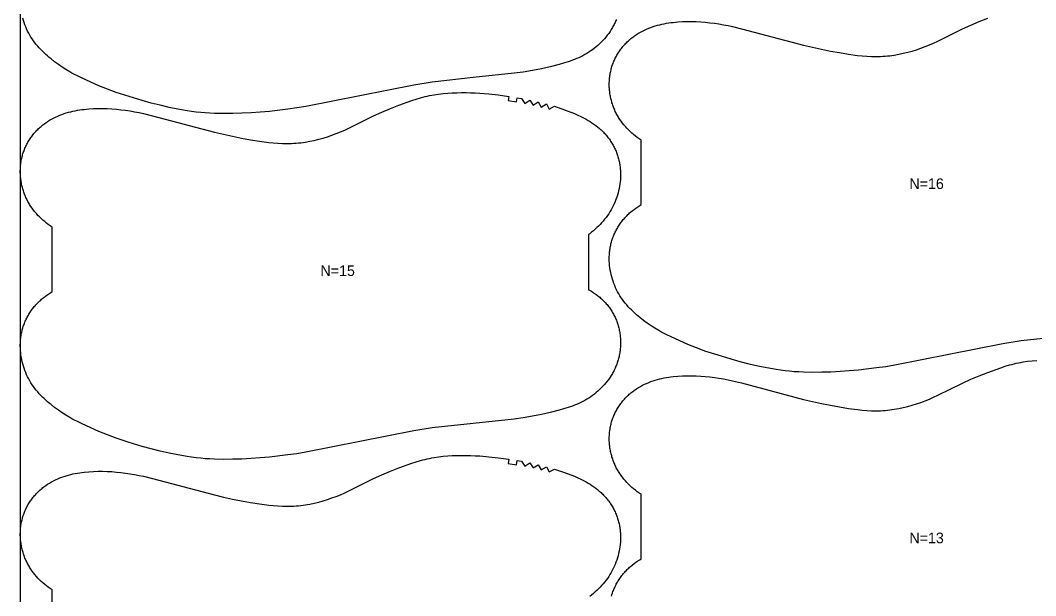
# Model space of a CAD drawing. Header units: inches. Extents: x 0 to 1948, y 0 to 1049.
# Drawn here: x 0 to 477, y 270.4 to 540.9 of the extents above; entities that cross this region are included whole.
import ezdxf

# ---------------------------------------------------------------- set-up
doc = ezdxf.new("R2010")
doc.units = ezdxf.units.IN

msp = doc.modelspace()

# ---------------------------------------------------------------- linework, layer by layer
at = {"layer": '1'}
for points in [[(0, 0), (1947.5095, 0), (1947.5095, 1048.7909), (0, 1048.7909), (0, 0)], [(260.3926, 497.073), (264.9179, 494.8842), (265.8188, 494.3874), (266.7537, 493.8466), (267.6762, 493.2847), (268.5842, 492.7003), (269.4756, 492.0922), (270.3484, 491.459), (271.2003, 490.7995), (272.0293, 490.1124), (272.4346, 489.758), (272.8333, 489.3963), (273.2253, 489.0271), (273.6103, 488.6505), (273.9883, 488.2666), (274.3592, 487.8756), (274.7227, 487.4777), (275.0788, 487.073), (275.4273, 486.6616), (275.7681, 486.2437), (276.101, 485.8195), (276.426, 485.3891), (276.7429, 484.9526), (277.0516, 484.5103), (277.3519, 484.0621), (277.6437, 483.6085), (277.9268, 483.1493), (278.2012, 482.6849), (278.4667, 482.2153), (278.7233, 481.7408), (278.9707, 481.2615), (279.2091, 480.7776), (279.4382, 480.2892), (279.6579, 479.7967), (279.8683, 479.3001), (280.0692, 478.7996), (280.2605, 478.2955), (280.4422, 477.7878), (280.6141, 477.2768), (280.7762, 476.7627), (280.9284, 476.2457), (281.0706, 475.7258), (281.2027, 475.2034), (281.3246, 474.6785), (281.4363, 474.1514), (281.5379, 473.6223), (281.6293, 473.0913), (281.7107, 472.5587), (281.7821, 472.0245), (281.8437, 471.4891), (281.8954, 470.9526), (281.9374, 470.4151), (281.9698, 469.8769), (281.9925, 469.3381), (282.0058, 468.7989), (282.0095, 468.2596), (281.989, 467.1811), (281.9316, 466.1041), (281.8379, 465.03), (281.7084, 463.9598), (281.5438, 462.8944), (281.3446, 461.8349), (281.1114, 460.782), (280.8448, 459.7368), (280.5454, 458.7002), (280.2138, 457.6732), (279.8504, 456.6566), (279.4555, 455.6519), (279.029, 454.6604), (278.5711, 453.6835), (278.0819, 452.7224), (277.5614, 451.7786), (277.0096, 450.8534), (276.4267, 449.9482), (275.813, 449.064), (275.1702, 448.2005), (274.5004, 447.3572), (273.8055, 446.5335), (273.0876, 445.7288), (272.3487, 444.9424), (271.5908, 444.1738), (270.8158, 443.4225), (270.0257, 442.6877), (269.2214, 441.9691), (268.4035, 441.2662), (267.5729, 440.5784), (267.0095, 440.1361), (267.0095, 414.2343), (267.3443, 414.0545), (268.2772, 413.5127), (269.1912, 412.9396), (270.0847, 412.3353), (270.5234, 412.0216), (270.9563, 411.7002), (271.3833, 411.3711), (271.8043, 411.0343), (272.219, 410.6898), (272.6272, 410.3378), (273.0287, 409.9781), (273.4233, 409.6109), (273.8109, 409.2361), (274.1913, 408.8539), (274.5643, 408.4645), (274.9297, 408.0679), (275.2874, 407.6643), (275.6372, 407.254), (275.9791, 406.8369), (276.3127, 406.4133), (276.638, 405.9833), (276.9548, 405.547), (277.2629, 405.1047), (277.5622, 404.6563), (277.8525, 404.2022), (278.1337, 403.7424), (278.4056, 403.277), (278.668, 402.8063), (278.9208, 402.3303), (279.164, 401.8493), (279.3974, 401.3635), (279.6211, 400.8731), (279.8351, 400.3783), (280.0392, 399.8793), (280.2334, 399.3764), (280.4177, 398.8697), (280.5921, 398.3594), (280.7566, 397.8458), (280.9109, 397.3292), (281.0553, 396.8096), (281.1895, 396.2873), (281.3136, 395.7625), (281.4275, 395.2355), (281.5311, 394.7064), (281.6246, 394.1755), (281.7078, 393.6429), (281.7808, 393.1088), (281.8436, 392.5735), (281.8964, 392.037), (281.939, 391.4996), (281.9716, 390.9615), (281.9942, 390.4228), (282.0068, 389.8838), (282.0095, 389.3445), (282.0023, 388.8053), (281.9853, 388.2662), (281.9584, 387.7275), (281.9217, 387.1894), (281.8753, 386.6519), (281.8192, 386.1154), (281.7533, 385.58), (281.6779, 385.0459), (281.5927, 384.5132), (281.498, 383.9822), (281.3937, 383.453), (281.2798, 382.9259), (281.1563, 382.4009), (281.0233, 381.8784), (280.8808, 381.3584), (280.7288, 380.8412), (280.5673, 380.327), (280.3964, 379.8159), (280.216, 379.3081), (280.0262, 378.8038), (279.827, 378.3032), (279.6184, 377.8065), (279.4005, 377.3138), (279.1734, 376.8253), (278.9373, 376.341), (278.6923, 375.8611), (278.4386, 375.3856), (278.1764, 374.9147), (277.9058, 374.4485), (277.627, 373.987), (277.0454, 373.0786), (276.4329, 372.1904), (275.7909, 371.3231), (275.1206, 370.4776), (274.4233, 369.6545), (273.7, 368.8545), (272.9514, 368.0782), (272.1787, 367.3262), (271.3825, 366.599), (270.5638, 365.8972), (269.7236, 365.2215), (268.8626, 364.5724), (267.9819, 363.9503), (267.0824, 363.3555), (266.1655, 362.7878), (265.2321, 362.2473), (264.2835, 361.7339), (263.3208, 361.2476), (262.3451, 360.7885), (261.3576, 360.3564), (260.3594, 359.9511), (259.3516, 359.5703), (258.3355, 359.2114), (257.3122, 358.872), (255.2485, 358.2413), (253.1701, 357.6578), (248.9928, 356.5787), (244.7904, 355.6122), (240.5608, 354.7654), (236.307, 354.05), (232.0338, 353.4676), (212.7311, 351.4258), (193.4401, 349.2772), (184.9243, 347.8989), (134.1472, 337.8564), (129.8884, 337.1736), (125.6171, 336.569), (117.0504, 335.5531), (112.754, 335.1713), (108.4506, 334.8771), (104.1425, 334.6652), (99.8309, 334.5366), (95.517, 334.5), (91.2048, 334.5878), (89.0506, 334.6898), (86.8989, 334.8336), (84.7506, 335.0203), (82.6065, 335.2509), (80.4676, 335.5258), (78.3342, 335.8421), (74.0849, 336.5851), (69.8598, 337.453), (65.6574, 338.4252), (61.4762, 339.4855), (57.3181, 340.6316), (51.1264, 342.5113), (44.9753, 344.5201), (42.9432, 345.2418), (40.9264, 346.0029), (38.9276, 346.809), (36.9429, 347.6509), (29.0595, 351.1648), (27.113, 352.0926), (25.1934, 353.0718), (24.2464, 353.5857), (23.3085, 354.1163), (21.46, 355.2255), (19.6478, 356.3947), (17.8719, 357.6194), (16.1332, 358.8965), (14.4366, 360.2285), (13.606, 360.9163), (12.7882, 361.6192), (11.9838, 362.3378), (11.1937, 363.0726), (10.4188, 363.8239), (9.6608, 364.5925), (8.9219, 365.3789), (8.204, 366.1836), (7.5091, 367.0073), (6.8393, 367.8506), (6.1966, 368.7141), (5.5829, 369.5983), (4.9999, 370.5035), (4.4482, 371.4287), (3.9276, 372.3725), (3.4384, 373.3336), (2.9805, 374.3105), (2.5541, 375.3021), (2.1591, 376.3068), (1.7958, 377.3233), (1.4641, 378.3503), (1.1647, 379.3869), (0.8981, 380.4321), (0.6649, 381.485), (0.4657, 382.5445), (0.3011, 383.6099), (0.1716, 384.6801), (0.0779, 385.7542), (0.0205, 386.8312), (0, 387.9097), (0.0038, 388.449), (0.017, 388.9882), (0.0398, 389.527), (0.0721, 390.0652), (0.1141, 390.6027), (0.1658, 391.1392), (0.2274, 391.6746), (0.2988, 392.2088), (0.3802, 392.7414), (0.4717, 393.2724), (0.5732, 393.8015), (0.6849, 394.3286), (0.8069, 394.8535), (0.939, 395.3759), (1.0812, 395.8958), (1.2333, 396.4128), (1.3954, 396.9269), (1.5674, 397.4379), (1.749, 397.9456), (1.9403, 398.4497), (2.1412, 398.9502), (2.3516, 399.4468), (2.5714, 399.9393), (2.8005, 400.4277), (3.0388, 400.9116), (3.2863, 401.3909), (3.5428, 401.8654), (3.8083, 402.335), (4.0827, 402.7994), (4.3659, 403.2586), (4.6577, 403.7123), (4.958, 404.1604), (5.2666, 404.6027), (5.5835, 405.0392), (5.9085, 405.4696), (6.2415, 405.8938), (6.5823, 406.3117), (6.9308, 406.7231), (7.2868, 407.1278), (7.6504, 407.5257), (8.0212, 407.9167), (8.3992, 408.3006), (8.7843, 408.6772), (9.1762, 409.0464), (9.575, 409.4081), (9.9802, 409.7625), (10.8092, 410.4496), (11.6612, 411.1091), (12.5339, 411.7423), (13.4253, 412.3504), (14.3334, 412.9348), (15, 413.3409), (15, 443.6602), (14.9271, 443.7054), (14.0277, 444.3002), (13.1469, 444.9223), (12.286, 445.5714), (11.4457, 446.2471), (10.6271, 446.9489), (9.8309, 447.6761), (9.0581, 448.4281), (8.3096, 449.2044), (7.5862, 450.0044), (6.8889, 450.8275), (6.2186, 451.673), (5.5766, 452.5403), (4.9641, 453.4285), (4.3825, 454.3369), (4.1037, 454.7984), (3.8331, 455.2646), (3.5709, 455.7355), (3.3172, 456.211), (3.0722, 456.6909), (2.8361, 457.1752), (2.609, 457.6637), (2.3911, 458.1564), (2.1825, 458.6531), (1.9833, 459.1537), (1.7935, 459.658), (1.6132, 460.1658), (1.4422, 460.6769), (1.2807, 461.1911), (1.1287, 461.7083), (0.9862, 462.2283), (0.8532, 462.7508), (0.7297, 463.2758), (0.6158, 463.8029), (0.5115, 464.3321), (0.4168, 464.8631), (0.3317, 465.3958), (0.2562, 465.9299), (0.1904, 466.4653), (0.1342, 467.0018), (0.0878, 467.5393), (0.0511, 468.0774), (0.0243, 468.6161), (0.0072, 469.1552), (0, 469.6944), (0.0027, 470.2337), (0.0153, 470.7727), (0.0379, 471.3114), (0.0705, 471.8495), (0.1132, 472.3869), (0.1659, 472.9234), (0.2288, 473.4587), (0.3018, 473.9928), (0.385, 474.5254), (0.4784, 475.0563), (0.5821, 475.5854), (0.696, 476.1124), (0.82, 476.6372), (0.9543, 477.1595), (1.0986, 477.6791), (1.253, 478.1957), (1.4174, 478.7093), (1.5918, 479.2196), (1.7761, 479.7263), (1.9704, 480.2292), (2.1745, 480.7282), (2.3884, 481.223), (2.6121, 481.7134), (2.8456, 482.1992), (3.0887, 482.6802), (3.3415, 483.1562), (3.6039, 483.6269), (3.8758, 484.0923), (4.157, 484.5521), (4.4473, 485.0062), (4.7466, 485.4546), (5.0547, 485.8969), (5.3715, 486.3332), (5.6968, 486.7632), (6.0305, 487.1868), (6.3723, 487.6039), (6.7221, 488.0142), (7.0799, 488.4178), (7.4453, 488.8144), (7.8183, 489.2038), (8.1986, 489.586), (8.5862, 489.9608), (8.9808, 490.328), (9.3824, 490.6877), (9.7906, 491.0397), (10.2052, 491.3842), (10.6262, 491.721), (11.0532, 492.0501), (11.4862, 492.3715), (11.9248, 492.6852), (12.8184, 493.2895), (13.7324, 493.8626), (14.6652, 494.4044), (15.6154, 494.9148), (16.5813, 495.3936), (17.5618, 495.8413), (18.5556, 496.2585), (19.5616, 496.6457), (20.5787, 497.0033), (21.6056, 497.3321), (22.6412, 497.6325), (23.6843, 497.9051), (24.7338, 498.1506), (25.789, 498.3701), (26.8492, 498.565), (27.9136, 498.7366), (28.9818, 498.8862), (30.053, 499.0153), (32.2016, 499.2169), (34.3549, 499.3504), (36.5105, 499.4189), (38.6669, 499.4236), (40.8222, 499.3659), (42.9751, 499.2477), (45.1245, 499.0731), (47.2696, 498.8469), (49.4097, 498.5738), (51.5437, 498.2575), (53.6707, 497.8981), (55.7894, 497.4948), (57.8987, 497.0465), (62.0897, 496.0291), (91.2833, 488.3154), (95.4787, 487.3125), (99.6913, 486.3841), (103.9207, 485.5363), (108.1648, 484.7667), (112.4225, 484.0787), (116.698, 483.5074), (118.8437, 483.2799), (120.9939, 483.1042), (123.1472, 482.9921), (124.2246, 482.9635), (125.3023, 482.9553), (126.38, 482.9687), (127.4575, 483.0035), (128.5342, 483.0595), (129.6098, 483.1362), (130.6839, 483.2334), (131.7561, 483.3507), (132.8258, 483.4877), (133.8929, 483.6441), (136.0173, 484.0135), (138.128, 484.4548), (140.2239, 484.9636), (142.304, 485.5355), (144.367, 486.167), (146.4105, 486.8581), (148.4321, 487.6094), (150.4292, 488.4217), (152.4008, 489.2931), (154.3515, 490.2117), (165.9453, 495.9622), (169.8761, 497.7379), (173.8545, 499.4054), (177.8695, 500.9801), (183.9571, 503.1761), (186.007, 503.8484), (188.0718, 504.4689), (189.1107, 504.7548), (190.1546, 505.022), (191.2036, 505.269), (192.2574, 505.4958), (193.3155, 505.7031), (194.3774, 505.8914), (196.5107, 506.2131), (198.6533, 506.4653), (200.8018, 506.6528), (202.9544, 506.7818), (205.1097, 506.859), (207.2664, 506.8909), (209.4233, 506.8831), (211.5795, 506.8365), (213.7345, 506.7508), (215.8873, 506.6258), (220.1852, 506.2634), (224.4721, 505.7814), (229.5047, 505.1013), (229.2135, 503.1226), (233.1257, 502.5076), (233.4561, 504.4801), (235.4268, 504.139), (237.0174, 501.8108), (239.3553, 503.3861), (240.8804, 501.0166), (243.261, 502.5239), (244.7138, 500.1096), (247.1388, 501.5445), (248.5198, 499.088), (250.9865, 500.4506), (255.7144, 498.8309), (260.3926, 497.073)]]:
    msp.add_lwpolyline(points, close=True, dxfattribs=at)
for points in [[(280.0262, 541.3038), (279.827, 540.8032), (279.6184, 540.3065), (279.4005, 539.8138), (279.1734, 539.3253), (278.9373, 538.841), (278.6923, 538.3611), (278.4386, 537.8856), (278.1764, 537.4147), (277.9058, 536.9485), (277.627, 536.487), (277.0454, 535.5786), (276.4329, 534.6904), (275.7909, 533.8231), (275.1206, 532.9776), (274.4233, 532.1545), (273.7, 531.3545), (272.9514, 530.5782), (272.1787, 529.8262), (271.3825, 529.099), (270.5638, 528.3972), (269.7236, 527.7215), (268.8626, 527.0724), (267.9819, 526.4503), (267.0824, 525.8555), (266.1655, 525.2878), (265.2321, 524.7473), (264.2835, 524.2339), (263.3208, 523.7476), (262.3451, 523.2885), (261.3576, 522.8564), (260.3594, 522.4511), (259.3516, 522.0703), (258.3355, 521.7114), (257.3122, 521.372), (255.2485, 520.7413), (253.1701, 520.1578), (248.9928, 519.0787), (244.7904, 518.1122), (240.5608, 517.2654), (236.307, 516.55), (232.0338, 515.9676), (212.7311, 513.9258), (193.4401, 511.7772), (184.9243, 510.3989), (134.1472, 500.3564), (129.8884, 499.6736), (125.6171, 499.069), (117.0504, 498.0531), (112.754, 497.6713), (108.4506, 497.3771), (104.1425, 497.1652), (99.8309, 497.0366), (95.517, 497), (91.2048, 497.0878), (89.0506, 497.1898), (86.8989, 497.3336), (84.7506, 497.5203), (82.6065, 497.7509), (80.4676, 498.0258), (78.3342, 498.3421), (74.0849, 499.0851), (69.8598, 499.953), (65.6574, 500.9252), (61.4762, 501.9855), (57.3181, 503.1316), (51.1264, 505.0113), (44.9753, 507.0201), (42.9432, 507.7418), (40.9264, 508.5029), (38.9276, 509.309), (36.9429, 510.1509), (29.0595, 513.6648), (27.113, 514.5926), (25.1934, 515.5718), (24.2464, 516.0857), (23.3085, 516.6163), (21.46, 517.7255), (19.6478, 518.8947), (17.8719, 520.1194), (16.1332, 521.3965), (14.4366, 522.7285), (13.606, 523.4163), (12.7882, 524.1192), (11.9838, 524.8378), (11.1937, 525.5726), (10.4188, 526.3239), (9.6608, 527.0925), (8.9219, 527.8789), (8.204, 528.6836), (7.5091, 529.5073), (6.8393, 530.3506), (6.1966, 531.2141), (5.5829, 532.0983), (4.9999, 533.0035), (4.4482, 533.9287), (3.9276, 534.8725), (3.4384, 535.8336), (2.9805, 536.8105), (2.5541, 537.8021), (2.1591, 538.8068), (1.7958, 539.8233), (1.4641, 540.8503), (1.1647, 541.8869)], [(489.4311, 392.3258), (470.1401, 390.1772), (461.6243, 388.7989), (410.8472, 378.7564), (406.5884, 378.0736), (402.3171, 377.469), (393.7504, 376.4531), (389.454, 376.0713), (385.1506, 375.7771), (380.8425, 375.5652), (376.5309, 375.4366), (372.217, 375.4), (367.9048, 375.4878), (365.7506, 375.5898), (363.5989, 375.7336), (361.4506, 375.9203), (359.3065, 376.1509), (357.1676, 376.4258), (355.0342, 376.7421), (350.7849, 377.4851), (346.5598, 378.353), (342.3574, 379.3252), (338.1762, 380.3855), (334.0181, 381.5316), (327.8264, 383.4113), (321.6753, 385.4201), (319.6432, 386.1418), (317.6264, 386.9029), (315.6276, 387.709), (313.6429, 388.5509), (305.7595, 392.0648), (303.813, 392.9926), (301.8934, 393.9718), (300.9464, 394.4857), (300.0085, 395.0163), (298.16, 396.1255), (296.3478, 397.2947), (294.5719, 398.5194), (292.8332, 399.7965), (291.1366, 401.1285), (290.306, 401.8163), (289.4882, 402.5192), (288.6838, 403.2378), (287.8937, 403.9726), (287.1188, 404.7239), (286.3608, 405.4925), (285.6219, 406.2789), (284.904, 407.0836), (284.2091, 407.9073), (283.5393, 408.7506), (282.8966, 409.6141), (282.2829, 410.4983), (281.6999, 411.4035), (281.1482, 412.3287), (280.6276, 413.2725), (280.1384, 414.2336), (279.6805, 415.2105), (279.2541, 416.2021), (278.8591, 417.2068), (278.4958, 418.2233), (278.1641, 419.2503), (277.8647, 420.2869), (277.5981, 421.3321), (277.3649, 422.385), (277.1657, 423.4445), (277.0011, 424.5099), (276.8716, 425.5801), (276.7779, 426.6542), (276.7205, 427.7312), (276.7, 428.8097), (276.7038, 429.349), (276.717, 429.8882), (276.7398, 430.427), (276.7721, 430.9652), (276.8141, 431.5027), (276.8658, 432.0392), (276.9274, 432.5746), (276.9988, 433.1088), (277.0802, 433.6414), (277.1717, 434.1724), (277.2732, 434.7015), (277.3849, 435.2286), (277.5069, 435.7535), (277.639, 436.2759), (277.7812, 436.7958), (277.9333, 437.3128), (278.0954, 437.8269), (278.2674, 438.3379), (278.449, 438.8456), (278.6403, 439.3497), (278.8412, 439.8502), (279.0516, 440.3468), (279.2714, 440.8393), (279.5005, 441.3277), (279.7388, 441.8116), (279.9863, 442.2909), (280.2428, 442.7654), (280.5083, 443.235), (280.7827, 443.6994), (281.0659, 444.1586), (281.3577, 444.6123), (281.658, 445.0604), (281.9666, 445.5027), (282.2835, 445.9392), (282.6085, 446.3696), (282.9415, 446.7938), (283.2823, 447.2117), (283.6308, 447.6231), (283.9868, 448.0278), (284.3504, 448.4257), (284.7212, 448.8167), (285.0992, 449.2006), (285.4843, 449.5772), (285.8762, 449.9464), (286.275, 450.3081), (286.6802, 450.6625), (287.5092, 451.3496), (288.3612, 452.0091), (289.2339, 452.6423), (290.1253, 453.2504), (291.0334, 453.8348), (291.7, 454.2409), (291.7, 484.5602), (291.6271, 484.6054), (290.7277, 485.2002), (289.8469, 485.8223), (288.986, 486.4714), (288.1457, 487.1471), (287.3271, 487.8489), (286.5309, 488.5761), (285.7581, 489.3281), (285.0096, 490.1044), (284.2862, 490.9044), (283.5889, 491.7275), (282.9186, 492.573), (282.2766, 493.4403), (281.6641, 494.3285), (281.0825, 495.2369), (280.8037, 495.6984), (280.5331, 496.1646), (280.2709, 496.6355), (280.0172, 497.111), (279.7722, 497.5909), (279.5361, 498.0752), (279.309, 498.5637), (279.0911, 499.0564), (278.8825, 499.5531), (278.6833, 500.0537), (278.4935, 500.558), (278.3132, 501.0658), (278.1422, 501.5769), (277.9807, 502.0911), (277.8287, 502.6083), (277.6862, 503.1283), (277.5532, 503.6508), (277.4297, 504.1758), (277.3158, 504.7029), (277.2115, 505.2321), (277.1168, 505.7631), (277.0317, 506.2958), (276.9562, 506.8299), (276.8904, 507.3653), (276.8342, 507.9018), (276.7878, 508.4393), (276.7511, 508.9774), (276.7243, 509.5161), (276.7072, 510.0552), (276.7, 510.5944), (276.7027, 511.1337), (276.7153, 511.6727), (276.7379, 512.2114), (276.7705, 512.7495), (276.8132, 513.2869), (276.8659, 513.8234), (276.9288, 514.3587), (277.0018, 514.8928), (277.085, 515.4254), (277.1784, 515.9563), (277.2821, 516.4854), (277.396, 517.0124), (277.52, 517.5372), (277.6543, 518.0595), (277.7986, 518.5791), (277.953, 519.0957), (278.1174, 519.6093), (278.2918, 520.1196), (278.4761, 520.6263), (278.6704, 521.1292), (278.8745, 521.6282), (279.0884, 522.123), (279.3121, 522.6134), (279.5456, 523.0992), (279.7887, 523.5802), (280.0415, 524.0562), (280.3039, 524.5269), (280.5758, 524.9923), (280.857, 525.4521), (281.1473, 525.9062), (281.4466, 526.3546), (281.7547, 526.7969), (282.0715, 527.2332), (282.3968, 527.6632), (282.7305, 528.0868), (283.0723, 528.5039), (283.4221, 528.9142), (283.7799, 529.3178), (284.1453, 529.7144), (284.5183, 530.1038), (284.8986, 530.486), (285.2862, 530.8608), (285.6808, 531.228), (286.0824, 531.5877), (286.4906, 531.9397), (286.9052, 532.2842), (287.3262, 532.621), (287.7532, 532.9501), (288.1862, 533.2715), (288.6248, 533.5852), (289.5184, 534.1895), (290.4324, 534.7626), (291.3652, 535.3044), (292.3154, 535.8148), (293.2813, 536.2936), (294.2618, 536.7413), (295.2556, 537.1585), (296.2616, 537.5457), (297.2787, 537.9033), (298.3056, 538.2321), (299.3412, 538.5325), (300.3843, 538.8051), (301.4338, 539.0506), (302.489, 539.2701), (303.5492, 539.465), (304.6136, 539.6366), (305.6818, 539.7862), (306.753, 539.9153), (308.9016, 540.1169), (311.0549, 540.2504), (313.2105, 540.3189), (315.3669, 540.3236), (317.5222, 540.2659), (319.6751, 540.1477), (321.8245, 539.9731), (323.9696, 539.7469), (326.1097, 539.4738), (328.2437, 539.1575), (330.3707, 538.7981), (332.4894, 538.3948), (334.5987, 537.9465), (338.7897, 536.9291), (367.9833, 529.2154), (372.1787, 528.2125), (376.3913, 527.2841), (380.6207, 526.4363), (384.8648, 525.6667), (389.1225, 524.9787), (393.398, 524.4074), (395.5437, 524.1799), (397.6939, 524.0042), (399.8472, 523.8921), (400.9246, 523.8635), (402.0023, 523.8553), (403.08, 523.8687), (404.1575, 523.9035), (405.2342, 523.9595), (406.3098, 524.0362), (407.3839, 524.1334), (408.4561, 524.2507), (409.5258, 524.3877), (410.5929, 524.5441), (412.7173, 524.9135), (414.828, 525.3548), (416.9239, 525.8636), (419.004, 526.4355), (421.067, 527.067), (423.1105, 527.7581), (425.1321, 528.5094), (427.1292, 529.3217), (429.1008, 530.1931), (431.0515, 531.1117), (442.6453, 536.8622), (446.5761, 538.6379), (450.5545, 540.3054), (454.5695, 541.8801)], [(277.7812, 270.2958), (277.9333, 270.8128), (278.0954, 271.3269), (278.2674, 271.8379), (278.449, 272.3456), (278.6403, 272.8497), (278.8412, 273.3502), (279.0516, 273.8468), (279.2714, 274.3393), (279.5005, 274.8277), (279.7388, 275.3116), (279.9863, 275.7909), (280.2428, 276.2654), (280.5083, 276.735), (280.7827, 277.1994), (281.0659, 277.6586), (281.3577, 278.1123), (281.658, 278.5604), (281.9666, 279.0027), (282.2835, 279.4392), (282.6085, 279.8696), (282.9415, 280.2938), (283.2823, 280.7117), (283.6308, 281.1231), (283.9868, 281.5278), (284.3504, 281.9257), (284.7212, 282.3167), (285.0992, 282.7006), (285.4843, 283.0772), (285.8762, 283.4464), (286.275, 283.8081), (286.6802, 284.1625), (287.5092, 284.8496), (288.3612, 285.5091), (289.2339, 286.1423), (290.1253, 286.7504), (291.0334, 287.3348), (291.7, 287.7409), (291.7, 318.0602), (291.6271, 318.1054), (290.7277, 318.7002), (289.8469, 319.3223), (288.986, 319.9714), (288.1457, 320.6471), (287.3271, 321.3489), (286.5309, 322.0761), (285.7581, 322.8281), (285.0096, 323.6044), (284.2862, 324.4044), (283.5889, 325.2275), (282.9186, 326.073), (282.2766, 326.9403), (281.6641, 327.8285), (281.0825, 328.7369), (280.8037, 329.1984), (280.5331, 329.6646), (280.2709, 330.1355), (280.0172, 330.611), (279.7722, 331.0909), (279.5361, 331.5752), (279.309, 332.0637), (279.0911, 332.5564), (278.8825, 333.0531), (278.6833, 333.5537), (278.4935, 334.058), (278.3132, 334.5658), (278.1422, 335.0769), (277.9807, 335.5911), (277.8287, 336.1083), (277.6862, 336.6283), (277.5532, 337.1508), (277.4297, 337.6758), (277.3158, 338.2029), (277.2115, 338.7321), (277.1168, 339.2631), (277.0317, 339.7958), (276.9562, 340.3299), (276.8904, 340.8653), (276.8342, 341.4018), (276.7878, 341.9393), (276.7511, 342.4774), (276.7243, 343.0161), (276.7072, 343.5552), (276.7, 344.0944), (276.7027, 344.6337), (276.7153, 345.1727), (276.7379, 345.7114), (276.7705, 346.2495), (276.8132, 346.7869), (276.8659, 347.3234), (276.9288, 347.8587), (277.0018, 348.3928), (277.085, 348.9254), (277.1784, 349.4563), (277.2821, 349.9854), (277.396, 350.5124), (277.52, 351.0372), (277.6543, 351.5595), (277.7986, 352.0791), (277.953, 352.5957), (278.1174, 353.1093), (278.2918, 353.6196), (278.4761, 354.1263), (278.6704, 354.6292), (278.8745, 355.1282), (279.0884, 355.623), (279.3121, 356.1134), (279.5456, 356.5992), (279.7887, 357.0802), (280.0415, 357.5562), (280.3039, 358.0269), (280.5758, 358.4923), (280.857, 358.9521), (281.1473, 359.4062), (281.4466, 359.8546), (281.7547, 360.2969), (282.0715, 360.7332), (282.3968, 361.1632), (282.7305, 361.5868), (283.0723, 362.0039), (283.4221, 362.4142), (283.7799, 362.8178), (284.1453, 363.2144), (284.5183, 363.6038), (284.8986, 363.986), (285.2862, 364.3608), (285.6808, 364.728), (286.0824, 365.0877), (286.4906, 365.4397), (286.9052, 365.7842), (287.3262, 366.121), (287.7532, 366.4501), (288.1862, 366.7715), (288.6248, 367.0852), (289.5184, 367.6895), (290.4324, 368.2626), (291.3652, 368.8044), (292.3154, 369.3148), (293.2813, 369.7936), (294.2618, 370.2413), (295.2556, 370.6585), (296.2616, 371.0457), (297.2787, 371.4033), (298.3056, 371.7321), (299.3412, 372.0325), (300.3843, 372.3051), (301.4338, 372.5506), (302.489, 372.7701), (303.5492, 372.965), (304.6136, 373.1366), (305.6818, 373.2862), (306.753, 373.4153), (308.9016, 373.6169), (311.0549, 373.7504), (313.2105, 373.8189), (315.3669, 373.8236), (317.5222, 373.7659), (319.6751, 373.6477), (321.8245, 373.4731), (323.9696, 373.2469), (326.1097, 372.9738), (328.2437, 372.6575), (330.3707, 372.2981), (332.4894, 371.8948), (334.5987, 371.4465), (338.7897, 370.4291), (367.9833, 362.7154), (372.1787, 361.7125), (376.3913, 360.7841), (380.6207, 359.9363), (384.8648, 359.1667), (389.1225, 358.4787), (393.398, 357.9074), (395.5437, 357.6799), (397.6939, 357.5042), (399.8472, 357.3921), (400.9246, 357.3635), (402.0023, 357.3553), (403.08, 357.3687), (404.1575, 357.4035), (405.2342, 357.4595), (406.3098, 357.5362), (407.3839, 357.6334), (408.4561, 357.7507), (409.5258, 357.8877), (410.5929, 358.0441), (412.7173, 358.4135), (414.828, 358.8548), (416.9239, 359.3636), (419.004, 359.9355), (421.067, 360.567), (423.1105, 361.2581), (425.1321, 362.0094), (427.1292, 362.8217), (429.1008, 363.6931), (431.0515, 364.6117), (442.6453, 370.3622), (446.5761, 372.1379), (450.5545, 373.8054), (454.5695, 375.3801), (460.6571, 377.5761), (462.707, 378.2484), (464.7718, 378.8689), (465.8107, 379.1548), (466.8546, 379.422), (467.9036, 379.669), (468.9574, 379.8958), (470.0155, 380.1031), (471.0774, 380.2914), (473.2107, 380.6131), (475.3533, 380.8653), (477.5018, 381.0528)], [(15, 242.8409), (15, 273.1602), (14.9271, 273.2054), (14.0277, 273.8002), (13.1469, 274.4223), (12.286, 275.0714), (11.4457, 275.7471), (10.6271, 276.4489), (9.8309, 277.1761), (9.0581, 277.9281), (8.3096, 278.7044), (7.5862, 279.5044), (6.8889, 280.3275), (6.2186, 281.173), (5.5766, 282.0403), (4.9641, 282.9285), (4.3825, 283.8369), (4.1037, 284.2984), (3.8331, 284.7646), (3.5709, 285.2355), (3.3172, 285.711), (3.0722, 286.1909), (2.8361, 286.6752), (2.609, 287.1637), (2.3911, 287.6564), (2.1825, 288.1531), (1.9833, 288.6537), (1.7935, 289.158), (1.6132, 289.6658), (1.4422, 290.1769), (1.2807, 290.6911), (1.1287, 291.2083), (0.9862, 291.7283), (0.8532, 292.2508), (0.7297, 292.7758), (0.6158, 293.3029), (0.5115, 293.8321), (0.4168, 294.3631), (0.3317, 294.8958), (0.2562, 295.4299), (0.1904, 295.9653), (0.1342, 296.5018), (0.0878, 297.0393), (0.0511, 297.5774), (0.0243, 298.1161), (0.0072, 298.6552), (0, 299.1944), (0.0027, 299.7337), (0.0153, 300.2727), (0.0379, 300.8114), (0.0705, 301.3495), (0.1132, 301.8869), (0.1659, 302.4234), (0.2288, 302.9587), (0.3018, 303.4928), (0.385, 304.0254), (0.4784, 304.5563), (0.5821, 305.0854), (0.696, 305.6124), (0.82, 306.1372), (0.9543, 306.6595), (1.0986, 307.1791), (1.253, 307.6957), (1.4174, 308.2093), (1.5918, 308.7196), (1.7761, 309.2263), (1.9704, 309.7292), (2.1745, 310.2282), (2.3884, 310.723), (2.6121, 311.2134), (2.8456, 311.6992), (3.0887, 312.1802), (3.3415, 312.6562), (3.6039, 313.1269), (3.8758, 313.5923), (4.157, 314.0521), (4.4473, 314.5062), (4.7466, 314.9546), (5.0547, 315.3969), (5.3715, 315.8332), (5.6968, 316.2632), (6.0305, 316.6868), (6.3723, 317.1039), (6.7221, 317.5142), (7.0799, 317.9178), (7.4453, 318.3144), (7.8183, 318.7038), (8.1986, 319.086), (8.5862, 319.4608), (8.9808, 319.828), (9.3824, 320.1877), (9.7906, 320.5397), (10.2052, 320.8842), (10.6262, 321.221), (11.0532, 321.5501), (11.4862, 321.8715), (11.9248, 322.1852), (12.8184, 322.7895), (13.7324, 323.3626), (14.6652, 323.9044), (15.6154, 324.4148), (16.5813, 324.8936), (17.5618, 325.3413), (18.5556, 325.7585), (19.5616, 326.1457), (20.5787, 326.5033), (21.6056, 326.8321), (22.6412, 327.1325), (23.6843, 327.4051), (24.7338, 327.6506), (25.789, 327.8701), (26.8492, 328.065), (27.9136, 328.2366), (28.9818, 328.3862), (30.053, 328.5153), (32.2016, 328.7169), (34.3549, 328.8504), (36.5105, 328.9189), (38.6669, 328.9236), (40.8222, 328.8659), (42.9751, 328.7477), (45.1245, 328.5731), (47.2696, 328.3469), (49.4097, 328.0738), (51.5437, 327.7575), (53.6707, 327.3981), (55.7894, 326.9948), (57.8987, 326.5465), (62.0897, 325.5291), (91.2833, 317.8154), (95.4787, 316.8125), (99.6913, 315.8841), (103.9207, 315.0363), (108.1648, 314.2667), (112.4225, 313.5787), (116.698, 313.0074), (118.8437, 312.7799), (120.9939, 312.6042), (123.1472, 312.4921), (124.2246, 312.4635), (125.3023, 312.4553), (126.38, 312.4687), (127.4575, 312.5035), (128.5342, 312.5595), (129.6098, 312.6362), (130.6839, 312.7334), (131.7561, 312.8507), (132.8258, 312.9877), (133.8929, 313.1441), (136.0173, 313.5135), (138.128, 313.9548), (140.2239, 314.4636), (142.304, 315.0355), (144.367, 315.667), (146.4105, 316.3581), (148.4321, 317.1094), (150.4292, 317.9217), (152.4008, 318.7931), (154.3515, 319.7117), (165.9453, 325.4622), (169.8761, 327.2379), (173.8545, 328.9054), (177.8695, 330.4801), (183.9571, 332.6761), (186.007, 333.3484), (188.0718, 333.9689), (189.1107, 334.2548), (190.1546, 334.522), (191.2036, 334.769), (192.2574, 334.9958), (193.3155, 335.2031), (194.3774, 335.3914), (196.5107, 335.7131), (198.6533, 335.9653), (200.8018, 336.1528), (202.9544, 336.2818), (205.1097, 336.359), (207.2664, 336.3909), (209.4233, 336.3831), (211.5795, 336.3365), (213.7345, 336.2508), (215.8873, 336.1258), (220.1852, 335.7634), (224.4721, 335.2814), (229.5047, 334.6013), (229.2135, 332.6226), (233.1257, 332.0076), (233.4561, 333.9801), (235.4268, 333.639), (237.0174, 331.3108), (239.3553, 332.8861), (240.8804, 330.5166), (243.261, 332.0239), (244.7138, 329.6096), (247.1388, 331.0445), (248.5198, 328.588), (250.9865, 329.9506), (255.7144, 328.3309), (260.3926, 326.573), (260.3926, 326.573), (264.9179, 324.3842), (265.8188, 323.8874), (266.7537, 323.3466), (267.6762, 322.7847), (268.5842, 322.2003), (269.4756, 321.5922), (270.3484, 320.959), (271.2003, 320.2995), (272.0293, 319.6124), (272.4346, 319.258), (272.8333, 318.8963), (273.2253, 318.5271), (273.6103, 318.1505), (273.9883, 317.7666), (274.3592, 317.3756), (274.7227, 316.9777), (275.0788, 316.573), (275.4273, 316.1616), (275.7681, 315.7437), (276.101, 315.3195), (276.426, 314.8891), (276.7429, 314.4526), (277.0516, 314.0103), (277.3519, 313.5621), (277.6437, 313.1085), (277.9268, 312.6493), (278.2012, 312.1849), (278.4667, 311.7153), (278.7233, 311.2408), (278.9707, 310.7615), (279.2091, 310.2776), (279.4382, 309.7892), (279.6579, 309.2967), (279.8683, 308.8001), (280.0692, 308.2996), (280.2605, 307.7955), (280.4422, 307.2878), (280.6141, 306.7768), (280.7762, 306.2627), (280.9284, 305.7457), (281.0706, 305.2258), (281.2027, 304.7034), (281.3246, 304.1785), (281.4363, 303.6514), (281.5379, 303.1223), (281.6293, 302.5913), (281.7107, 302.0587), (281.7821, 301.5245), (281.8437, 300.9891), (281.8954, 300.4526), (281.9374, 299.9151), (281.9698, 299.3769), (281.9925, 298.8381), (282.0058, 298.2989), (282.0095, 297.7596), (281.989, 296.6811), (281.9316, 295.6041), (281.8379, 294.53), (281.7084, 293.4598), (281.5438, 292.3944), (281.3446, 291.3349), (281.1114, 290.282), (280.8448, 289.2368), (280.5454, 288.2002), (280.2138, 287.1732), (279.8504, 286.1566), (279.4555, 285.1519), (279.029, 284.1604), (278.5711, 283.1835), (278.0819, 282.2224), (277.5614, 281.2786), (277.0096, 280.3534), (276.4267, 279.4482), (275.813, 278.564), (275.1702, 277.7005), (274.5004, 276.8572), (273.8055, 276.0335), (273.0876, 275.2288), (272.3487, 274.4424), (271.5908, 273.6738), (270.8158, 272.9225), (270.0257, 272.1877), (269.2214, 271.4691), (268.4035, 270.7662), (267.5729, 270.0784)]]:
    msp.add_lwpolyline(points, dxfattribs=at)

# ---------------------------------------------------------------- texts
for s, p in [('N=16', (417.7048, 461.5955)), ('N=15', (141.0048, 420.6954)), ('N=13', (417.7048, 295.0955))]:
    msp.add_text(s, height=5, dxfattribs=at).set_placement(p)

doc.saveas('drawing.dxf')
